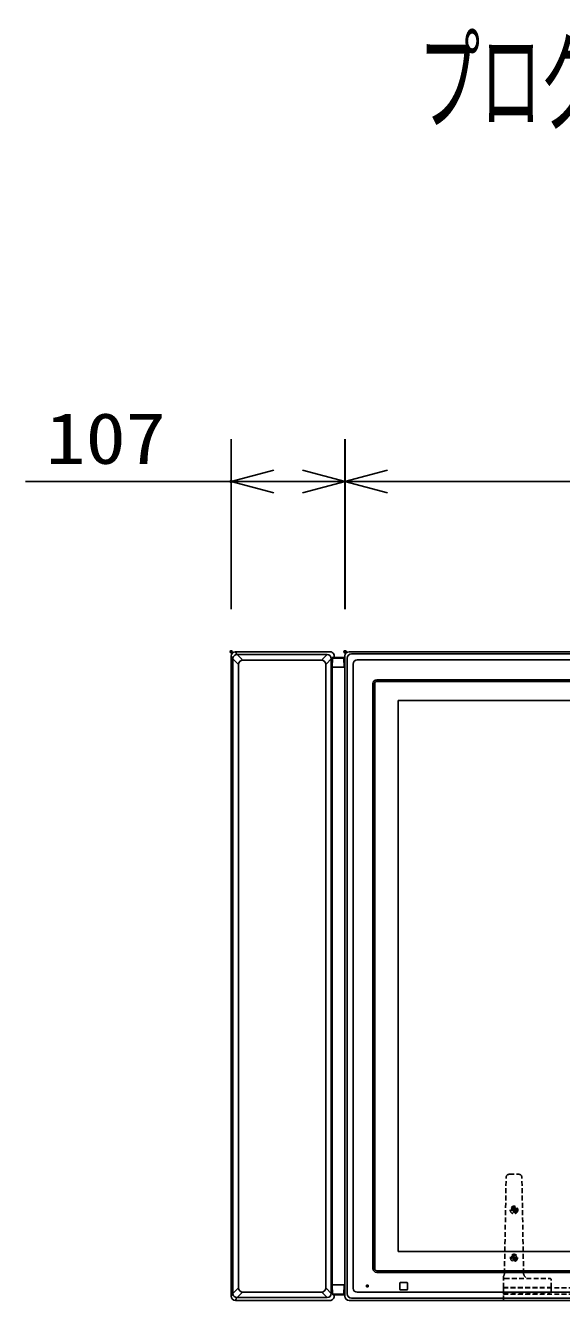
# Model space of a CAD drawing. Units: millimetres, scale not verified. Extents: x -63 to 63, y -57 to 57.
# Drawn here: x -54 to -28.8, y -2.5 to 57.4 of the extents above; entities that cross this region are included whole.
import ezdxf
from ezdxf.enums import TextEntityAlignment as Align

# ---------------------------------------------------------------- set-up
doc = ezdxf.new("R2010")
doc.units = ezdxf.units.MM
doc.header["$LTSCALE"] = 0.190236
doc.header["$PDMODE"] = 32
doc.header["$PDSIZE"] = 0.0951
doc.linetypes.add('DASHED1', pattern=[1.8, 1.2, -0.6])
for name, color, linetype in [('0-0_MOJI1', 2, 'Continuous'), ('0-3_GAIKEI', 1, 'Continuous'), ('0-4_SUNPO', 3, 'Continuous'), ('0-5_DEFPOINTS', 7, 'Continuous')]:
    doc.layers.add(name, color=color, linetype=linetype)
doc.styles.add('ＭＳ ゴシック', font='')
doc.styles.get('ＭＳ ゴシック').set_extended_font_data('MS Gothic')

# ---------------------------------------------------------------- blocks, each defined once
blk = doc.blocks.new('_OPEN30')
at = {"layer": '0-4_SUNPO', "color": 7}
blk.add_line((0, 0), (-1, 0), dxfattribs=at)
blk.add_lwpolyline([(-1, 0.26795), (0, 0), (-1, -0.26795)], dxfattribs=at)

msp = doc.modelspace()

# ---------------------------------------------------------------- linework, layer by layer
at = {"layer": '0-3_GAIKEI', "color": 3}
for p, q in [((-38.9696, 29.9724), (-38.9696, 37.9724)), ((-36.9696, 35.9724), (9.1304, 35.9724))]:
    msp.add_line(p, q, dxfattribs=at)
at = {"layer": '0-3_GAIKEI', "color": 7}
for p, q in [((-44.3158, -2.326), (-44.3158, 27.7673)), ((-44.3158, 27.7673), (-44.3158, 27.7673)), ((-39.6708, 27.9742), (-44.1159, 27.9711)), ((-39.572, 27.7019), (-39.572, -2.1928)), ((-39.5347, 27.7019), (-39.5347, 27.6719)), ((-39.4706, 27.7744), (-39.4706, 27.7744)), ((-39.4706, 27.7744), (-39.4706, 27.7744)), ((-39.4706, 27.7742), (-39.4706, 27.7019)), ((-39.0143, 27.7019), (-38.9828, 27.7019)), ((-38.9828, 27.7019), (-38.9697, 27.2519)), ((-38.9696, -2.3274), (-38.9696, 27.7726)), ((-38.7696, 27.9726), (10.9304, 27.9726)), ((-38.9696, 27.2519), (-38.9696, -1.8068)), ((-44.3158, -2.3222), (-44.3158, -2.3222)), ((-39.5347, -2.2568), (-39.5347, -2.2268)), ((-39.0326, -2.2568), (-39.5347, -2.2568)), ((-39.4706, -2.3291), (-39.4706, -2.2568)), ((-39.4706, -2.3293), (-39.4706, -2.3293)), ((-39.4706, -2.3293), (-39.4706, -2.3293)), ((-39.0143, -2.2568), (-39.0326, -2.2568)), ((-39.0143, -2.2568), (-38.9828, -2.2568)), ((-38.9828, -2.2568), (-38.9697, -1.8068)), ((-39.6708, -2.5291), (-44.1159, -2.526)), ((-38.7696, -2.5274), (10.9304, -2.5274))]:
    msp.add_line(p, q, dxfattribs=at)
at = {"layer": '0-3_GAIKEI'}
for p, q in [((-44.2334, 27.6397), (-44.2334, -2.1946)), ((-44.2334, 27.6387), (-43.9998, 27.4041)), ((-43.7998, 27.6041), (-44.0361, 27.8397)), ((-39.8069, 27.8378), (-44.0334, 27.8397)), ((-43.7732, 27.5775), (-40.0675, 27.5775)), ((-39.8068, 27.8378), (-40.0407, 27.6041)), ((-39.607, 27.638), (-39.8407, 27.4041)), ((-39.607, 27.6378), (-39.607, -2.1926)), ((-39.5521, 27.6719), (-39.5646, 27.2441)), ((-39.5521, 27.6719), (-39.0152, 27.6719)), ((-39.0152, 27.6719), (-39.0028, 27.2441)), ((-38.8635, 27.6665), (-38.8635, -2.2213)), ((-38.6635, 27.8665), (10.8243, 27.8665)), ((10.5454, 27.5876), (-38.3846, 27.5876)), ((-43.9732, 27.3775), (-43.9732, -1.9324)), ((-39.8675, -1.9324), (-39.8675, 27.3775)), ((-39.5646, 27.2441), (-39.5646, -1.799)), ((-39.5646, 27.2441), (-39.0028, 27.2441)), ((-38.5846, 27.3876), (-38.5846, -1.9424)), ((-37.6496, 26.4726), (-37.6496, -1.0274)), ((-37.5759, 26.4726), (-37.5759, -1.0274)), ((-37.5696, 26.4726), (-37.5696, -1.0274)), ((9.6304, 26.6526), (-37.4696, 26.6526)), ((9.6304, 26.5789), (-37.4696, 26.5789)), ((9.6304, 26.5726), (-37.4696, 26.5726)), ((-36.4696, 25.6726), (8.6304, 25.6726)), ((-36.4696, -0.2274), (-36.4696, 25.6726)), ((-36.4696, -0.2274), (8.6304, -0.2274)), ((9.6304, -1.1274), (-37.4696, -1.1274)), ((-37.4696, -1.1337), (9.6304, -1.1337)), ((-37.4696, -1.2074), (9.6304, -1.2074)), ((-36.3796, -2.0024), (-36.3796, -1.7024)), ((-36.0546, -1.6774), (-36.3546, -1.6774)), ((-36.0296, -2.0024), (-36.0296, -1.7024)), ((-44.2334, -2.1936), (-43.9998, -1.959)), ((-43.7998, -2.1589), (-44.0361, -2.3946)), ((-39.8069, -2.3926), (-44.0334, -2.3946)), ((-43.7732, -2.1324), (-40.0675, -2.1324)), ((-39.8068, -2.3926), (-40.0407, -2.1589)), ((-39.607, -2.1929), (-39.8407, -1.9589)), ((-39.5646, -1.799), (-39.0028, -1.799)), ((-39.5521, -2.2268), (-39.5646, -1.799)), ((-39.5521, -2.2268), (-39.0152, -2.2268)), ((-39.0152, -2.2268), (-39.0028, -1.799)), ((-38.3846, -2.1424), (10.5454, -2.1424)), ((-37.8796, -1.8124), (-37.9596, -1.8124)), ((-37.9596, -1.8924), (-37.9596, -1.8124)), ((-37.8796, -1.8924), (-37.9596, -1.8924)), ((-37.8796, -1.8924), (-37.8796, -1.8124)), ((-36.0546, -2.0274), (-36.3546, -2.0274)), ((-38.6635, -2.4213), (10.8243, -2.4213))]:
    msp.add_line(p, q, dxfattribs=at)
at = {"layer": '0-3_GAIKEI', "linetype": 'DASHED1'}
for p, q in [((-31.4694, -1.2496), (-31.3907, 3.2574)), ((-31.2408, 3.4048), (-30.7985, 3.4048)), ((-30.5699, -1.2496), (-30.6485, 3.2574)), ((-31.5202, -1.9302), (-31.5107, -1.3829)), ((-31.4635, -1.4952), (-29.3257, -1.4952)), ((-29.269, -1.9302), (-29.2758, -1.5443)), ((-31.5196, -1.9202), (-29.2696, -1.9202)), ((-31.5196, -2.2274), (-31.5196, -1.9274)), ((-31.5196, -1.9274), (1.4299, -1.9274)), ((-31.5167, -2.0961), (-31.5196, -1.9302)), ((-31.5196, -2.2274), (3.6804, -2.2274)), ((-31.5196, -2.5274), (-31.5196, -2.2274)), ((-31.4667, -2.1452), (-29.3219, -2.1452)), ((-29.2719, -2.0961), (-29.269, -1.9302))]:
    msp.add_line(p, q, dxfattribs=at)
at = {"layer": '0-3_GAIKEI'}
for points in [[(-44.3054, 27.747), (-44.3064, 27.7489), (-44.3073, 27.7507), (-44.3082, 27.7525), (-44.3092, 27.7544), (-44.3101, 27.7562), (-44.3111, 27.7581), (-44.312, 27.7599), (-44.313, 27.7618), (-44.3139, 27.7636), (-44.3148, 27.7655), (-44.3158, 27.7673)], [(-44.2686, 27.6751), (-44.2696, 27.6769), (-44.2705, 27.6787), (-44.2714, 27.6806), (-44.2724, 27.6824), (-44.2733, 27.6843), (-44.2743, 27.6861), (-44.2752, 27.688), (-44.2762, 27.6898), (-44.2771, 27.6917), (-44.2781, 27.6935), (-44.279, 27.6953), (-44.2799, 27.6972), (-44.2809, 27.699), (-44.2818, 27.7009), (-44.2828, 27.7027), (-44.2837, 27.7046), (-44.2847, 27.7064), (-44.2856, 27.7083), (-44.2865, 27.7101), (-44.2875, 27.712), (-44.2884, 27.7138), (-44.2894, 27.7156), (-44.2903, 27.7175), (-44.2913, 27.7193), (-44.2922, 27.7212), (-44.2932, 27.723), (-44.2941, 27.7249), (-44.295, 27.7267), (-44.296, 27.7286), (-44.2969, 27.7304), (-44.2979, 27.7322), (-44.2988, 27.7341), (-44.2998, 27.7359), (-44.3007, 27.7378), (-44.3016, 27.7396), (-44.3026, 27.7415), (-44.3035, 27.7433), (-44.3045, 27.7452), (-44.3054, 27.747)], [(-44.1134, 27.9711), (-44.1126, 27.9692), (-44.1117, 27.9673), (-44.1108, 27.9653), (-44.1099, 27.9634), (-44.109, 27.9615), (-44.1081, 27.9596), (-44.1072, 27.9576), (-44.1063, 27.9557), (-44.1054, 27.9538), (-44.1045, 27.9519), (-44.1037, 27.9499), (-44.1028, 27.948), (-44.1019, 27.9461), (-44.101, 27.9441), (-44.1001, 27.9422), (-44.0992, 27.9403), (-44.0983, 27.9384), (-44.0974, 27.9364), (-44.0965, 27.9345), (-44.0957, 27.9326), (-44.0948, 27.9307), (-44.0939, 27.9287), (-44.093, 27.9268), (-44.0921, 27.9249), (-44.0912, 27.9229), (-44.0903, 27.921), (-44.0894, 27.9191), (-44.0886, 27.9172), (-44.0877, 27.9152), (-44.0868, 27.9133), (-44.0859, 27.9114), (-44.085, 27.9094), (-44.0841, 27.9075), (-44.0832, 27.9056), (-44.0823, 27.9037), (-44.0815, 27.9017), (-44.0806, 27.8998), (-44.0797, 27.8979), (-44.0788, 27.8959)], [(-44.0788, 27.8959), (-44.0779, 27.894), (-44.077, 27.8921), (-44.0761, 27.8902), (-44.0752, 27.8882), (-44.0744, 27.8863), (-44.0735, 27.8844), (-44.0726, 27.8824), (-44.0717, 27.8805), (-44.0708, 27.8786), (-44.0699, 27.8767), (-44.069, 27.8747)], [(-44.3054, -2.3019), (-44.3064, -2.3037), (-44.3073, -2.3055), (-44.3082, -2.3074), (-44.3092, -2.3092), (-44.3101, -2.3111), (-44.3111, -2.3129), (-44.312, -2.3148), (-44.313, -2.3166), (-44.3139, -2.3185), (-44.3148, -2.3203), (-44.3158, -2.3222)], [(-44.2686, -2.2299), (-44.2696, -2.2317), (-44.2705, -2.2336), (-44.2714, -2.2354), (-44.2724, -2.2373), (-44.2733, -2.2391), (-44.2743, -2.241), (-44.2752, -2.2428), (-44.2762, -2.2447), (-44.2771, -2.2465), (-44.2781, -2.2484), (-44.279, -2.2502), (-44.2799, -2.252), (-44.2809, -2.2539), (-44.2818, -2.2557), (-44.2828, -2.2576), (-44.2837, -2.2594), (-44.2847, -2.2613), (-44.2856, -2.2631), (-44.2865, -2.265), (-44.2875, -2.2668), (-44.2884, -2.2686), (-44.2894, -2.2705), (-44.2903, -2.2723), (-44.2913, -2.2742), (-44.2922, -2.276), (-44.2932, -2.2779), (-44.2941, -2.2797), (-44.295, -2.2816), (-44.296, -2.2834), (-44.2969, -2.2852), (-44.2979, -2.2871), (-44.2988, -2.2889), (-44.2998, -2.2908), (-44.3007, -2.2926), (-44.3016, -2.2945), (-44.3026, -2.2963), (-44.3035, -2.2982), (-44.3045, -2.3), (-44.3054, -2.3019)], [(-44.1134, -2.526), (-44.1126, -2.524), (-44.1117, -2.5221), (-44.1108, -2.5202), (-44.1099, -2.5183), (-44.109, -2.5163), (-44.1081, -2.5144), (-44.1072, -2.5125), (-44.1063, -2.5106), (-44.1054, -2.5086), (-44.1045, -2.5067), (-44.1037, -2.5048), (-44.1028, -2.5028), (-44.1019, -2.5009), (-44.101, -2.499), (-44.1001, -2.4971), (-44.0992, -2.4951), (-44.0983, -2.4932), (-44.0974, -2.4913), (-44.0965, -2.4894), (-44.0957, -2.4874), (-44.0948, -2.4855), (-44.0939, -2.4836), (-44.093, -2.4816), (-44.0921, -2.4797), (-44.0912, -2.4778), (-44.0903, -2.4759), (-44.0894, -2.4739), (-44.0886, -2.472), (-44.0877, -2.4701), (-44.0868, -2.4681), (-44.0859, -2.4662), (-44.085, -2.4643), (-44.0841, -2.4624), (-44.0832, -2.4604), (-44.0823, -2.4585), (-44.0815, -2.4566), (-44.0806, -2.4546), (-44.0797, -2.4527), (-44.0788, -2.4508)], [(-44.0788, -2.4508), (-44.0779, -2.4489), (-44.077, -2.4469), (-44.0761, -2.445), (-44.0752, -2.4431), (-44.0744, -2.4411), (-44.0735, -2.4392), (-44.0726, -2.4373), (-44.0717, -2.4354), (-44.0708, -2.4334), (-44.0699, -2.4315), (-44.069, -2.4296), (-44.069, -2.4296)]]:
    msp.add_lwpolyline(points, dxfattribs=at)
at = {"layer": '0-3_GAIKEI', "color": 7}
for points in [[(-44.1148, 27.9714), (-44.1148, 27.9714), (-44.1147, 27.9714), (-44.1147, 27.9714), (-44.1147, 27.9714), (-44.1147, 27.9714), (-44.1146, 27.9714), (-44.1146, 27.9714), (-44.1146, 27.9714), (-44.1145, 27.9714), (-44.1145, 27.9714), (-44.1145, 27.9714), (-44.1145, 27.9714), (-44.1144, 27.9714), (-44.1144, 27.9714), (-44.1144, 27.9714), (-44.1144, 27.9714), (-44.1143, 27.9714), (-44.1143, 27.9714), (-44.1143, 27.9714), (-44.1142, 27.9714), (-44.1142, 27.9714), (-44.1142, 27.9713), (-44.1142, 27.9713), (-44.1141, 27.9713), (-44.1141, 27.9713), (-44.1141, 27.9713), (-44.1141, 27.9713), (-44.114, 27.9713), (-44.114, 27.9713), (-44.114, 27.9713), (-44.1139, 27.9713), (-44.1139, 27.9713), (-44.1139, 27.9713), (-44.1139, 27.9713), (-44.1138, 27.9713), (-44.1138, 27.9713), (-44.1138, 27.9712), (-44.1138, 27.9712), (-44.1137, 27.9712)], [(-44.1137, 27.9712), (-44.1137, 27.9712), (-44.1137, 27.9712), (-44.1136, 27.9712), (-44.1136, 27.9712), (-44.1136, 27.9712), (-44.1136, 27.9712), (-44.1135, 27.9712), (-44.1135, 27.9712), (-44.1135, 27.9711), (-44.1135, 27.9711), (-44.1134, 27.9711)], [(-39.0143, 27.7019), (-39.0326, 27.7019), (-39.572, 27.7019)], [(-44.1148, -2.5263), (-44.1148, -2.5263), (-44.1147, -2.5263), (-44.1147, -2.5263), (-44.1147, -2.5263), (-44.1147, -2.5263), (-44.1146, -2.5263), (-44.1146, -2.5262), (-44.1146, -2.5262), (-44.1145, -2.5262), (-44.1145, -2.5262), (-44.1145, -2.5262), (-44.1145, -2.5262), (-44.1144, -2.5262), (-44.1144, -2.5262), (-44.1144, -2.5262), (-44.1144, -2.5262), (-44.1143, -2.5262), (-44.1143, -2.5262), (-44.1143, -2.5262), (-44.1142, -2.5262), (-44.1142, -2.5262), (-44.1142, -2.5262), (-44.1142, -2.5262), (-44.1141, -2.5262), (-44.1141, -2.5262), (-44.1141, -2.5262), (-44.1141, -2.5262), (-44.114, -2.5262), (-44.114, -2.5262), (-44.114, -2.5261), (-44.1139, -2.5261), (-44.1139, -2.5261), (-44.1139, -2.5261), (-44.1139, -2.5261), (-44.1138, -2.5261), (-44.1138, -2.5261), (-44.1138, -2.5261), (-44.1138, -2.5261), (-44.1137, -2.5261)], [(-44.1137, -2.5261), (-44.1137, -2.5261), (-44.1137, -2.5261), (-44.1136, -2.5261), (-44.1136, -2.526), (-44.1136, -2.526), (-44.1136, -2.526), (-44.1135, -2.526), (-44.1135, -2.526), (-44.1135, -2.526), (-44.1135, -2.526), (-44.1134, -2.526)]]:
    msp.add_lwpolyline(points, dxfattribs=at)
at = {"layer": '0-3_GAIKEI', "linetype": 'DASHED1'}
msp.add_lwpolyline([(-31.5196, -2.5274), (3.6804, -2.5274), (3.6804, -2.2274)], dxfattribs=at)
for centre, radius in [((-31.0196, 1.7267), 0.1778), ((-31.0196, 1.7298), 0.125), ((-31.0196, 1.7298), 0.105), ((-31.0196, -0.5231), 0.1671), ((-31.0196, -0.5202), 0.125), ((-31.0196, -0.5202), 0.105)]:
    msp.add_circle(centre, radius, dxfattribs=at)
at = {"layer": '0-3_GAIKEI', "color": 7}
for centre, start, end in [((-44.1158, 27.7711), 90.03983, 180), ((-39.6706, 27.7742), 0, 90.03983), ((-38.7696, 27.7726), 90, 180), ((-38.7696, 27.7726), 90, 180), ((-44.1158, -2.326), 180, 269.96017), ((-39.6706, -2.3291), 269.96017, 0), ((-38.7696, -2.3274), 180, 270), ((-38.7696, -2.3274), 180, 270)]:
    msp.add_arc(centre, 0.2, start, end, dxfattribs=at)
at = {"layer": '0-3_GAIKEI'}
for centre, radius, start, end in [((-44.0334, 27.6397), 0.2, 89.97396, 180), ((-43.7732, 27.3775), 0.2, 90, 180), ((-40.0675, 27.3775), 0.2, 0, 90), ((-39.807, 27.6378), 0.2, 0, 89.97396), ((-38.6635, 27.6665), 0.2, 90, 180), ((-38.3846, 27.3876), 0.2, 90, 180), ((-37.4696, 26.4726), 0.18, 90, 180), ((-37.4696, 26.4726), 0.1063, 90, 180), ((-37.4696, 26.4726), 0.1, 90, 180), ((-37.4696, -1.0274), 0.18, 180, 270), ((-37.4696, -1.0274), 0.1063, 180, 270), ((-37.4696, -1.0274), 0.1, 180, 270), ((-36.3546, -1.7024), 0.025, 90, 180), ((-36.0546, -1.7024), 0.025, 0, 90), ((-44.0334, -2.1946), 0.2, 180, 270.02604), ((-43.7732, -1.9324), 0.2, 180, 270), ((-40.0675, -1.9324), 0.2, 270, 0), ((-39.807, -2.1926), 0.2, 270.02604, 0), ((-38.6635, -2.2213), 0.2, 180, 270), ((-38.3846, -1.9424), 0.2, 180, 270), ((-36.3546, -2.0024), 0.025, 180, 270), ((-36.0546, -2.0024), 0.025, 270, 0)]:
    msp.add_arc(centre, radius, start, end, dxfattribs=at)
at = {"layer": '0-3_GAIKEI', "linetype": 'DASHED1'}
for centre, radius, start, end in [((-31.2408, 3.2548), 0.15, 90, 179), ((-30.7985, 3.2548), 0.15, 1, 90), ((-31.4635, -1.5452), 0.05, 90, 179), ((-31.7194, -1.2452), 0.25, 326.58285, 359), ((-30.3199, -1.2452), 0.25, 181, 270), ((-29.3257, -1.5452), 0.05, 1, 90), ((-31.4667, -2.0952), 0.05, 181, 270), ((-29.3219, -2.0952), 0.05, 270, 359)]:
    msp.add_arc(centre, radius, start, end, dxfattribs=at)
at = {"layer": '0-3_GAIKEI'}
for p in [(-31.0196, 1.7267), (-31.0196, -0.5231)]:
    msp.add_point(p, dxfattribs=at)
at = {"layer": '0-4_SUNPO'}
for p, q in [((-44.3158, 29.9724), (-44.3158, 37.9724)), ((-38.964, 29.9724), (-38.964, 37.9724)), ((-44.3158, 35.9724), (-53.9825, 35.9724)), ((-40.964, 35.9724), (-42.3158, 35.9724))]:
    msp.add_line(p, q, dxfattribs=at)
at = {"layer": '0-4_SUNPO', "color": 7}
msp.add_point((-38.9696, 27.9723), dxfattribs=at)
at = {"layer": '0-5_DEFPOINTS'}
for p in [(-44.3158, 35.9724), (-44.3158, 27.9723), (-38.964, 27.9723)]:
    msp.add_point(p, dxfattribs=at)

# ---------------------------------------------------------------- block references
at = {"layer": '0-3_GAIKEI', "xscale": 2, "yscale": 2, "rotation": 180}
msp.add_blockref('_OPEN30', (-38.9696, 35.9724), dxfattribs=at)
at = {"layer": '0-4_SUNPO', "xscale": 2, "yscale": 2, "rotation": 180}
msp.add_blockref('_OPEN30', (-44.3158, 35.9724), dxfattribs=at)
at = {"layer": '0-4_SUNPO', "xscale": 2, "yscale": 2}
msp.add_blockref('_OPEN30', (-38.964, 35.9724), dxfattribs=at)

# ---------------------------------------------------------------- texts
at = {"layer": '0-0_MOJI1', "style": 'ＭＳ ゴシック', "width": 0.55}
msp.add_text('プログレッシブワイドプラズマディスプレイ・据置きスタンド・ＳＰ付', height=3.848, dxfattribs=at).set_placement((-35.5001, 51.7599), align=Align.BOTTOM_LEFT)
at = {"layer": '0-4_SUNPO', "style": 'ＭＳ ゴシック', "width": 1.15}
msp.add_text('107', height=2.406, dxfattribs=at).set_placement((-53.0363, 36.0819), align=Align.BOTTOM_LEFT)

doc.saveas('drawing.dxf')
